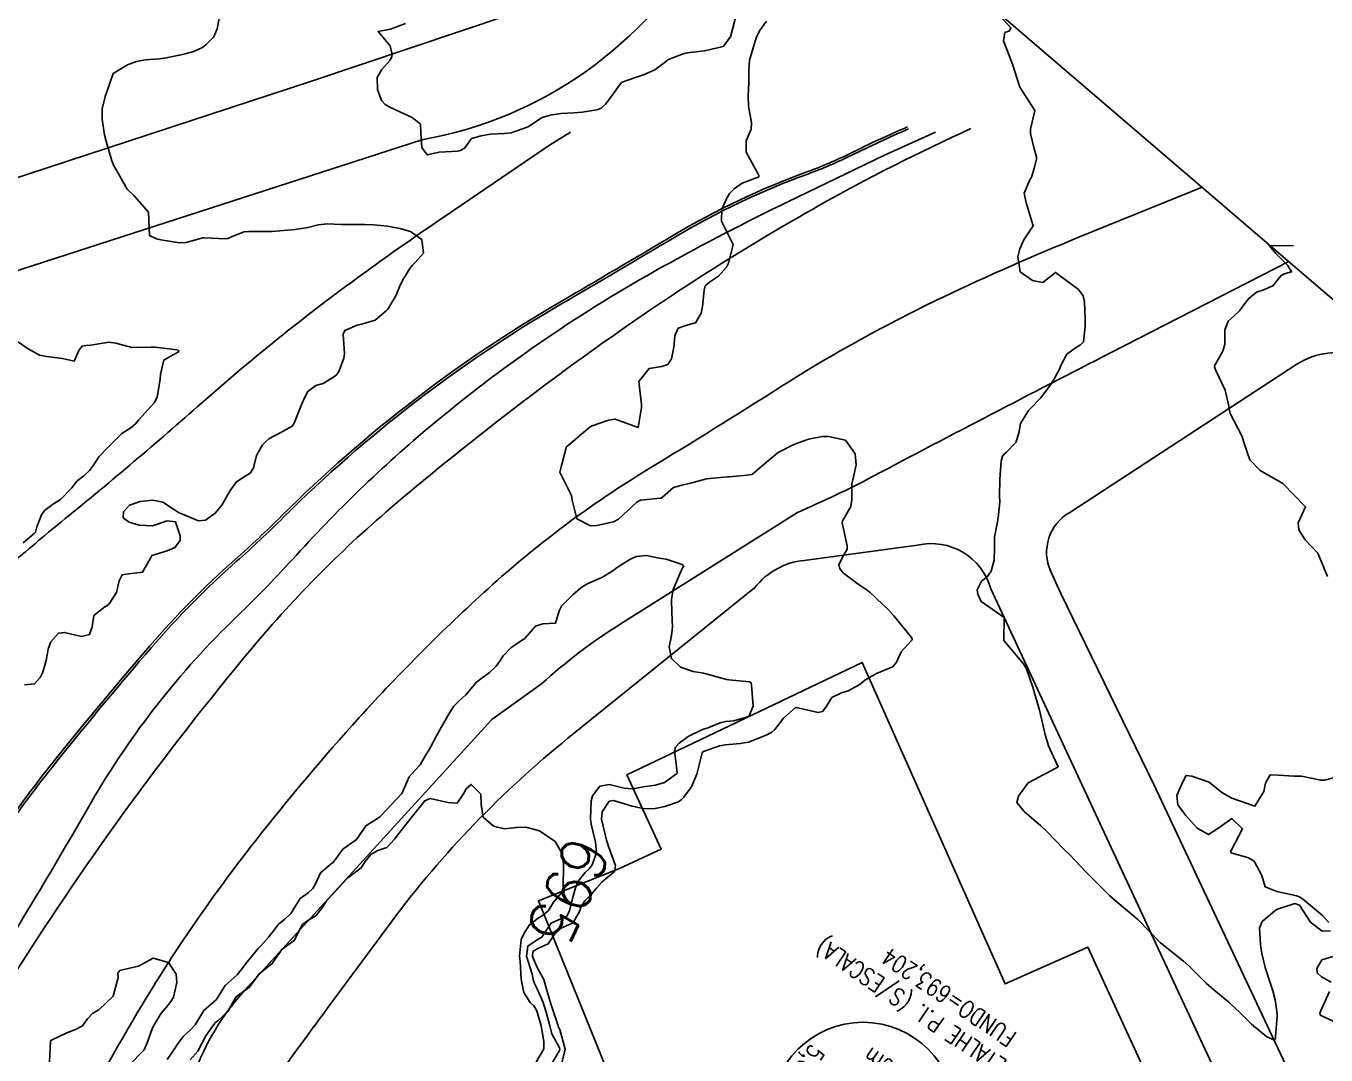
# Model space of a CAD drawing. Header units: metres. Extents: x 286371 to 293043, y 7462578 to 7466404.
# Drawn here: x 289127.1 to 289239.9, y 7464872.8 to 7464962 of the extents above; entities that cross this region are included whole.
import ezdxf
from ezdxf.enums import TextEntityAlignment as Align

# ---------------------------------------------------------------- set-up
doc = ezdxf.new("R2010")
doc.units = ezdxf.units.M
doc.header["$MEASUREMENT"] = 0
doc.linetypes.add('CONTINUO', pattern=[0])
for name, color, linetype in [('Area', 45, 'Continuous'), ('Canteiro', 45, 'Continuous'), ('Cotas', 45, 'Continuous'), ('Curvas de Nivel 1m', 11, 'Continuous'), ('Curvas de Nivel 5m', 15, 'Continuous'), ('Edificações', 30, 'Continuous'), ('TEXTO', 45, 'Continuous'), ('Vias primárias', 230, 'Continuous')]:
    doc.layers.add(name, color=color, linetype=linetype)
doc.styles.add('ROMANS', font='romans', dxfattribs={"height": 0.2})
doc.styles.add('Style-STANDARD', font='STANDARD.shx')

msp = doc.modelspace()

# ---------------------------------------------------------------- linework, layer by layer
at = {"layer": 'Area'}
msp.add_polyline3d([(289098.58, 7465098.65, 691.72), (289105.73, 7465090.31, 693.35), (289110.71, 7465084.67, 693.45), (289116.8, 7465077.33, 693.25), (289130.71, 7465060.47, 699.37), (289132.53, 7465058.15, 699.39), (289133.09, 7465057.45, 691.89), (289135.31, 7465054.43, 692.16), (289139.53, 7465049.91, 692.45), (289142.37, 7465046.32, 692.6), (289145.8, 7465042.02, 692.63), (289146.22, 7465041.53, 692.61), (289153.37, 7465032.41, 700.5), (289159.6, 7465025.83, 698.85), (289160.22, 7465024.98, 698.75), (289161.26, 7465023.73, 695.42), (289175.31, 7465006.43, 692.95), (289184.57, 7464995.34, 693.45), (289197, 7464980.54, 693.29), (289200.05, 7464976.19, 702.16), (289201.81, 7464973.45, 702.81), (289207.93, 7464966.24, 694.51), (289247.26, 7464932.52, 699.83)], dxfattribs=at)
at = {"layer": 'Canteiro'}
for points in [[(289098.18, 7464701.9, 0.027017), (289100, 7464731.8, 0.018919), (289097.6, 7464809.63), (289098.01, 7464817.67, -0.028614), (289098.77, 7464824.63, -0.013156), (289101.61, 7464839.22, -0.029932), (289105.99, 7464854.51, -0.018028), (289110.6, 7464866.24, -0.022449), (289114.31, 7464873.83, -0.010098), (289121.46, 7464886.3, -0.034287), (289129.94, 7464898.45, -0.008331), (289138.01, 7464908.15, -0.034176), (289145.37, 7464915.6, 0.014946), (289149.47, 7464919.44, -0.063965), (289173.52, 7464937.91, 0.002402), (289183.4, 7464943.73, -0.047205), (289194.93, 7464949.2, 0.027512), (289198.74, 7464950.83, -0.012103), (289203.67, 7464953.11)], [(289206, 7464952.84), (289201.59, 7464950.84), (289193.27, 7464946.82, 0.014043), (289182.26, 7464941.11, 0.046369), (289162.76, 7464927.8, 0.035702), (289150.59, 7464916.16, -0.017109), (289145.41, 7464910.82, 0.070326), (289132.79, 7464894.72, -0.00539), (289125.69, 7464882.72, 0.052789), (289119.63, 7464869.85, -0.011819), (289115.78, 7464859.57, 0.041488), (289113.04, 7464850.67, -0.0178), (289110.76, 7464841.8, 0.042766), (289109.08, 7464833.58, -0.007377), (289107.33, 7464820.32, 0.047193), (289106.76, 7464809.19, -0.027376), (289106.69, 7464803.46), (289107.06, 7464744.8), (289106.47, 7464715.92, -0.022904), (289104.09, 7464679.93, 0.015582)]]:
    msp.add_lwpolyline(points, format="xyb", dxfattribs=at)
at = {"layer": 'Curvas de Nivel 1m', "flags": 128}
for points, elevation in [([(289143.87, 7464962.68), (289143.72, 7464961.79), (289143.42, 7464961.11), (289142.72, 7464960.4), (289142.38, 7464960.15), (289141.68, 7464959.82), (289140.93, 7464959.61), (289140.71, 7464959.57), (289139.28, 7464959.28), (289138.7, 7464959.2), (289137.47, 7464959.11), (289136.7, 7464958.97), (289135.93, 7464958.67), (289134.68, 7464957.92), (289134.17, 7464956.42), (289134.01, 7464955.93), (289133.74, 7464954.84), (289133.73, 7464953.94), (289133.95, 7464952.59), (289134.1, 7464951.93), (289134.57, 7464950.34), (289134.75, 7464949.92), (289135, 7464949.48), (289135.91, 7464947.9), (289136.52, 7464947.32), (289137.75, 7464945.88), (289137.81, 7464944.54), (289137.85, 7464943.87), (289138.46, 7464943.57), (289138.83, 7464943.49), (289140.45, 7464943.23), (289141.02, 7464943.26), (289142.46, 7464943.67), (289142.58, 7464943.68), (289144.46, 7464943.59), (289144.63, 7464943.61), (289145, 7464943.77), (289146.04, 7464944.18), (289146.47, 7464944.22), (289147.98, 7464944.21), (289148.47, 7464944.23), (289149.82, 7464944.34), (289150.47, 7464944.4), (289151.58, 7464944.56), (289152.48, 7464944.8), (289153.24, 7464944.88), (289154.48, 7464944.81), (289155.27, 7464944.83), (289156.48, 7464944.83), (289157.26, 7464944.8), (289158.48, 7464944.68), (289159.55, 7464944.48), (289160.47, 7464944.21), (289161.46, 7464943.52), (289161.61, 7464942.35), (289160.88, 7464941.53), (289160.65, 7464941.31), (289160.43, 7464941.02), (289159.86, 7464940.1), (289159.57, 7464939.55), (289159.24, 7464938.71), (289158.57, 7464937.56), (289158.48, 7464937.46), (289158.37, 7464937.35), (289157.4, 7464936.54), (289156.35, 7464936.21), (289155.86, 7464936.1), (289154.78, 7464935.62), (289154.64, 7464935.32), (289154.74, 7464933.62), (289154.7, 7464933.23), (289154.29, 7464932.13), (289154.09, 7464931.82), (289153.89, 7464931.63), (289152.89, 7464931.03), (289152.27, 7464930.87), (289151.58, 7464930.35), (289151.22, 7464929.67), (289150.94, 7464928.98), (289150.42, 7464927.68), (289150.36, 7464927.54), (289150.22, 7464927.33), (289149.16, 7464926.75), (289148.2, 7464926.23), (289147.92, 7464926), (289147.64, 7464925.72), (289147.11, 7464924.8), (289146.87, 7464923.73), (289146.61, 7464923.28), (289146.15, 7464923), (289145.39, 7464922.51), (289144.84, 7464921.76), (289144.11, 7464920.49), (289143.55, 7464919.79), (289142.7, 7464919.19), (289142.09, 7464919.13), (289140.37, 7464919.84), (289140.11, 7464920.02), (289139.01, 7464920.76), (289138.12, 7464920.92), (289137.04, 7464920.81), (289136.11, 7464920.49), (289135.59, 7464919.91), (289135.57, 7464919.39), (289136.09, 7464919.02), (289136.94, 7464918.75), (289138.09, 7464918.69), (289139.36, 7464919.12), (289140.09, 7464919.04), (289140.51, 7464917.84), (289140.49, 7464917.41), (289140.05, 7464916.82), (289139.38, 7464916.52), (289138.05, 7464916.11), (289137.92, 7464915.88), (289137.24, 7464914.67), (289136.02, 7464914.54), (289135.48, 7464914.45), (289135.22, 7464913.92), (289134.99, 7464912.92), (289134.33, 7464911.93), (289134.15, 7464911.75), (289133.97, 7464911.66), (289133, 7464910.91), (289132.88, 7464909.95), (289132.63, 7464909.26), (289131.93, 7464909.1), (289130.47, 7464909.46), (289129.94, 7464909.38), (289129.29, 7464908.65), (289129.05, 7464908.01), (289128.89, 7464907.02), (289128.58, 7464906.01), (289128.35, 7464905.55), (289127.87, 7464904.99), (289127, 7464904.91)], 696), ([(289211.67, 7464962.83), (289212.55, 7464961.88), (289212.43, 7464961.62), (289212.03, 7464961.46), (289211.92, 7464960.75), (289212.69, 7464958.73), (289213.33, 7464956.72), (289214.63, 7464954.7), (289214.24, 7464953.08), (289214.25, 7464952.71), (289214.58, 7464951.38), (289214.78, 7464950.7), (289214.77, 7464950.51), (289214.56, 7464949.69), (289214.33, 7464948.93), (289214.2, 7464948.71), (289213.7, 7464947.54), (289213.86, 7464946.71), (289214.48, 7464944.7), (289213.68, 7464943.5), (289213.33, 7464942.72), (289213.14, 7464942.03), (289213.36, 7464940.72), (289214.41, 7464939.98), (289215.31, 7464939.8), (289216.42, 7464940.67), (289218.4, 7464939.2), (289218.82, 7464938.64), (289218.94, 7464938.09), (289218.98, 7464936.64), (289219, 7464935.99), (289218.85, 7464934.64), (289218.59, 7464934.38), (289218.33, 7464934.24), (289217.4, 7464933.58), (289216.92, 7464932.67), (289216.74, 7464932.22), (289216.28, 7464931.37), (289216, 7464930.95), (289215.81, 7464930.68), (289215.15, 7464929.8), (289214.25, 7464928.87), (289214.16, 7464928.79), (289214.08, 7464928.71), (289213.37, 7464927.57), (289213.25, 7464926.72), (289212.99, 7464925.93), (289212.18, 7464925.07), (289211.99, 7464924.93), (289211.81, 7464924.74), (289211.72, 7464924.3), (289211.58, 7464922.75), (289211.57, 7464921.3), (289211.58, 7464920.75), (289211.46, 7464919.39), (289211.32, 7464918.76), (289211.13, 7464917.7), (289211.14, 7464916.76), (289211.09, 7464915.71), (289210.85, 7464914.76), (289210.5, 7464914.28), (289210.01, 7464913.9), (289209.62, 7464913.16), (289209.67, 7464912.78), (289209.98, 7464912.13), (289211.96, 7464910.74), (289211.93, 7464908.74), (289213.64, 7464906.72), (289213.9, 7464906.3), (289214.46, 7464904.71), (289214.67, 7464903.89), (289215.03, 7464902.7), (289215.41, 7464901.1), (289215.48, 7464900.69), (289215.8, 7464899.62), (289216.25, 7464898.68), (289216.64, 7464897.8), (289215.76, 7464897.32), (289215.34, 7464897.11), (289214.59, 7464896.7), (289214.06, 7464896.4), (289213.74, 7464895.98), (289213.2, 7464895.26), (289213.07, 7464894.72), (289213.71, 7464893.92), (289215.14, 7464892.69), (289215.68, 7464892.19), (289217.15, 7464890.66), (289217.65, 7464890.16), (289219.12, 7464888.63), (289219.62, 7464888.13), (289221.13, 7464886.6), (289221.59, 7464886.2), (289223.56, 7464884.56), (289225.53, 7464882.53), (289227.51, 7464880.95), (289228.01, 7464880.5), (289229.48, 7464879.03), (289230.14, 7464878.46), (289231.46, 7464877.38), (289232.45, 7464876.43), (289233.43, 7464875.49), (289234.75, 7464874.39), (289235.41, 7464874.09), (289235.49, 7464874.3), (289235.5, 7464874.38), (289235.65, 7464876.18), (289235.64, 7464876.38), (289235.46, 7464877.59), (289235.27, 7464878.39), (289235.16, 7464878.71), (289234.59, 7464880.4), (289234.31, 7464881.61), (289234.2, 7464882.4), (289234.12, 7464883.84), (289234.35, 7464884.4), (289235.58, 7464885.42), (289237.17, 7464885.94), (289237.59, 7464885.8), (289238.54, 7464884.33), (289239.55, 7464883.54), (289240.27, 7464883.59)], 694), ([(289237.06, 7464942.98), (289234.94, 7464942.99), (289235.53, 7464942.32), (289236.56, 7464941.27), (289236.9, 7464940.71), (289236.24, 7464940.56), (289235.95, 7464940.38), (289235.28, 7464939.52), (289234.4, 7464939.14), (289233.86, 7464938.95), (289233.18, 7464938.42), (289232.84, 7464937.97), (289232.37, 7464937.35), (289231.9, 7464936.91), (289231.4, 7464936.45), (289231.11, 7464935.68), (289231.1, 7464934.45), (289230.94, 7464933.83), (289230.3, 7464932.72), (289230.21, 7464932.56), (289230.2, 7464932.47), (289230.29, 7464932.23), (289231.12, 7464930.45), (289231.38, 7464929.32), (289231.57, 7464928.44), (289232.22, 7464927.16), (289232.6, 7464926.43), (289232.78, 7464925.84), (289233.28, 7464924.42), (289234.16, 7464923.5), (289236.14, 7464922.37), (289238.11, 7464920.34), (289237.47, 7464918.97), (289237.52, 7464918.35), (289238.07, 7464917.48), (289239.18, 7464916.33), (289240.02, 7464914.31)], 693), ([(289126.32, 7464934.75), (289127.32, 7464934.04), (289128.31, 7464933.49), (289128.94, 7464933.38), (289130.3, 7464933.2), (289131.31, 7464932.97), (289131.75, 7464933.97), (289132, 7464934.28), (289132.32, 7464934.33), (289132.74, 7464934.37), (289134.32, 7464934.61), (289134.92, 7464934.52), (289136.32, 7464934.15), (289138, 7464934.19), (289138.32, 7464934.18), (289140.2, 7464933.95), (289140.32, 7464933.92), (289140.4, 7464933.83), (289140.37, 7464933.78), (289140.31, 7464933.75), (289139.08, 7464933.07), (289138.8, 7464931.86), (289138.76, 7464931.37), (289138.5, 7464929.86), (289138.25, 7464929.37), (289136.93, 7464927.89), (289136.6, 7464927.52), (289136.21, 7464927.2), (289135.43, 7464926.69), (289134.65, 7464925.93), (289134.43, 7464925.69), (289134.19, 7464925.46), (289133.45, 7464924.67), (289132.97, 7464923.95), (289132.63, 7464923.48), (289132.15, 7464923.04), (289131.55, 7464922.56), (289131.1, 7464921.98), (289130.12, 7464920.98), (289129.52, 7464920.59), (289128.73, 7464920.02), (289128.47, 7464919.65), (289128.08, 7464918.62), (289127.96, 7464918.14), (289127.84, 7464918.03), (289126.89, 7464917.22)], 697), ([(289139.37, 7464872.43), (289139.96, 7464873.26), (289140.33, 7464873.83), (289140.78, 7464874.45), (289141.41, 7464875), (289141.81, 7464875.42), (289142.03, 7464875.81), (289142.55, 7464876.68), (289143.45, 7464877.45), (289143.63, 7464877.6), (289143.74, 7464877.78), (289144.41, 7464878.83), (289145.45, 7464879.76), (289145.47, 7464879.77), (289145.48, 7464879.79), (289146.33, 7464880.92), (289147.01, 7464881.73), (289147.24, 7464882.01), (289147.52, 7464882.32), (289148.19, 7464883.05), (289148.7, 7464883.71), (289149.07, 7464884.18), (289149.56, 7464884.56), (289150.13, 7464885.12), (289150.48, 7464885.68), (289150.9, 7464886.37), (289151.59, 7464886.88), (289152.02, 7464887.24), (289152.23, 7464887.66), (289152.66, 7464888.61), (289153.63, 7464889.42), (289153.76, 7464889.51), (289153.85, 7464889.63), (289154.61, 7464890.66), (289155.67, 7464891.41), (289155.78, 7464891.49), (289155.87, 7464891.6), (289156.59, 7464892.69), (289157.7, 7464893.38), (289157.81, 7464893.46), (289157.92, 7464893.57), (289159.73, 7464895.49), (289159.76, 7464895.53), (289160.36, 7464896.92), (289160.87, 7464897.52), (289161.31, 7464897.98), (289161.78, 7464898.77), (289162.06, 7464899.23), (289162.21, 7464899.5), (289162.75, 7464900.55), (289163.27, 7464901.48), (289163.49, 7464901.82), (289163.84, 7464902.43), (289164.24, 7464903.07), (289164.64, 7464903.46), (289165.28, 7464904.04), (289165.87, 7464904.76), (289166.19, 7464905.13), (289166.59, 7464905.43), (289167.33, 7464905.99), (289167.9, 7464906.54), (289168.28, 7464907.04), (289168.52, 7464907.41), (289169.19, 7464908.13), (289169.93, 7464908.63), (289170.39, 7464908.93), (289170.78, 7464909.37), (289171.33, 7464909.99), (289171.96, 7464910.21), (289173.04, 7464910.26), (289173.36, 7464911.33), (289173.58, 7464911.73), (289173.99, 7464912.13), (289174.58, 7464912.73), (289175.26, 7464913.31), (289175.7, 7464913.61), (289176.01, 7464913.76), (289177.08, 7464914.21), (289178.03, 7464914.79), (289178.3, 7464914.99), (289178.67, 7464915.25), (289179.51, 7464915.78), (289180.05, 7464916.03), (289180.96, 7464916.13), (289182.04, 7464915.9), (289182.65, 7464915.8), (289184.04, 7464915.34), (289184.19, 7464915.16), (289184.1, 7464915.09), (289184.03, 7464915), (289183.27, 7464913.18), (289183.12, 7464912.31), (289183.14, 7464911.19), (289183.19, 7464909.95), (289183.1, 7464909.19), (289182.92, 7464908.19), (289183.11, 7464907.19), (289183.89, 7464906.45), (289184.99, 7464906.06), (289185.89, 7464905.91), (289186.52, 7464905.76), (289187.88, 7464905.36), (289188.1, 7464905.33), (289189.88, 7464905.18), (289190.01, 7464905.07), (289190.06, 7464904.89), (289190.2, 7464903.07), (289189.83, 7464902.16), (289188.52, 7464901.79), (289187.82, 7464901.74), (289187.33, 7464901.61), (289186.2, 7464901.14), (289185.89, 7464901.07), (289185.81, 7464901.05), (289184.55, 7464900.42), (289183.79, 7464899.84), (289183.45, 7464899.51), (289183.37, 7464899.18), (289183.61, 7464897.32), (289183.54, 7464897.18), (289182.5, 7464896.44), (289181.74, 7464896.21), (289180.87, 7464896.09), (289179.73, 7464895.9), (289179.02, 7464895.96), (289177.74, 7464896.26), (289176.9, 7464896.11), (289176.26, 7464895.29), (289176.14, 7464894.86), (289176.09, 7464893.29), (289176.15, 7464892.82), (289176.51, 7464891.28), (289176.6, 7464890.33), (289176.24, 7464889.29), (289175.96, 7464888.96), (289175.62, 7464888.65), (289175.03, 7464887.89), (289174.8, 7464887.31), (289174.52, 7464886.38), (289174.27, 7464885.31), (289174.03, 7464884.86), (289173.56, 7464884.65), (289172.67, 7464884.23), (289172.08, 7464883.35), (289171.87, 7464883.02), (289171.54, 7464882.85), (289170.65, 7464882.25), (289170.55, 7464881.37), (289171.02, 7464879.83), (289171.13, 7464879.36), (289171.2, 7464879.08), (289171.47, 7464878.56), (289171.97, 7464877.35), (289172.25, 7464876.54), (289172.55, 7464875.34), (289172.73, 7464874.66), (289173.4, 7464873.43), (289173.43, 7464873.32), (289173.39, 7464873.2), (289172.29, 7464871.35)], 696), ([(289240.13, 7464884.31), (289239.57, 7464884.92), (289237.84, 7464886.34), (289237.6, 7464886.5), (289237.35, 7464886.6), (289235.6, 7464887), (289234.61, 7464887.39), (289234.3, 7464888.39), (289233.64, 7464889.63), (289233.16, 7464889.92), (289231.65, 7464890.34), (289231.6, 7464890.45), (289231.66, 7464890.54), (289232.65, 7464892.42), (289231.7, 7464893.33), (289230.5, 7464892.46), (289229.68, 7464891.92), (289228.7, 7464892.49), (289227.7, 7464893.62), (289227.04, 7464894.51), (289226.94, 7464895.31), (289227.46, 7464896.51), (289227.75, 7464897.05), (289228.25, 7464897), (289229.74, 7464896.46), (289230.84, 7464895.56), (289231.72, 7464895.07), (289233.71, 7464894.4), (289234.48, 7464895.65), (289234.63, 7464896.39), (289235.04, 7464897.1), (289235.75, 7464897.08), (289237.11, 7464897), (289237.75, 7464896.99), (289239.43, 7464896.64), (289239.75, 7464896.63), (289241.07, 7464896.98)], 694), ([(289141.37, 7464872.39), (289142.04, 7464873.15), (289142.37, 7464873.8), (289142.74, 7464874.46), (289143.42, 7464875.45), (289143.57, 7464875.63), (289143.78, 7464875.78), (289144.64, 7464876.57), (289145.3, 7464877.76), (289145.36, 7464877.85), (289145.46, 7464877.93), (289146.52, 7464878.69), (289147.26, 7464879.73), (289147.35, 7464879.86), (289147.49, 7464879.97), (289148.47, 7464880.74), (289149.15, 7464881.7), (289149.3, 7464881.92), (289149.52, 7464882.09), (289150.43, 7464882.78), (289150.86, 7464883.67), (289151.1, 7464884.12), (289151.56, 7464884.48), (289152.31, 7464884.91), (289152.86, 7464885.65), (289153.14, 7464886.08), (289153.59, 7464886.62), (289154.1, 7464887.12), (289154.52, 7464887.62), (289155.04, 7464888.18), (289155.62, 7464888.62), (289156.2, 7464889.03), (289156.56, 7464889.59), (289157.04, 7464890.19), (289157.65, 7464890.53), (289158.42, 7464890.8), (289159.13, 7464891.55), (289159.35, 7464891.87), (289159.68, 7464892.28), (289160.65, 7464893.53), (289161.72, 7464894.85), (289162.17, 7464895.06), (289163.71, 7464894.71), (289164.53, 7464894.64), (289165.06, 7464895.45), (289165.3, 7464895.88), (289165.74, 7464896.27), (289166.58, 7464895.43), (289166.62, 7464894.52), (289166.79, 7464893.43), (289167.68, 7464892.65), (289168.64, 7464892.43), (289169.68, 7464892.55), (289170.47, 7464892.58), (289171.68, 7464892.26), (289173.02, 7464891.33), (289173.65, 7464890.22), (289173.75, 7464889.32), (289173.75, 7464889.21), (289173.71, 7464887.32), (289173.7, 7464887.23), (289173.6, 7464886.89), (289172.87, 7464886.05), (289172.44, 7464885.34), (289171.98, 7464884.94), (289171.56, 7464884.67), (289170.81, 7464884.11), (289170.35, 7464883.37), (289170.09, 7464882.82), (289169.93, 7464881.38), (289169.98, 7464880.91), (289170.09, 7464879.38), (289170.32, 7464878.23), (289170.87, 7464877.37), (289171.16, 7464877.07), (289171.44, 7464876.63), (289171.82, 7464875.35), (289172.05, 7464873.99), (289172.04, 7464873.35), (289171.38, 7464872.18)], 697), ([(289240.48, 7464881.34), (289239.52, 7464881.05), (289239.09, 7464880.32), (289239.1, 7464879.93), (289239.49, 7464879.6), (289240.32, 7464879.14)], 694), ([(289240.17, 7464878.31), (289239.45, 7464876.73), (289239.34, 7464876.43), (289239.38, 7464876.33), (289239.44, 7464876.25), (289239.58, 7464876.18), (289241.42, 7464875.31)], 694)]:
    msp.add_lwpolyline(points, dxfattribs=dict(at, elevation=elevation))
at = {"layer": 'Curvas de Nivel 5m', "elevation": 695, "flags": 128}
for points in [[(289160.04, 7464962.24), (289158.74, 7464961.76), (289158.56, 7464961.74), (289157.67, 7464961.57), (289158.72, 7464960.33), (289158.88, 7464959.55), (289158.85, 7464959.4), (289158.7, 7464959.08), (289157.99, 7464958.26), (289157.59, 7464957.57), (289157.62, 7464956.54), (289157.95, 7464955.57), (289158.29, 7464955.22), (289158.64, 7464955.02), (289159.61, 7464954.56), (289160.62, 7464954.1), (289161.34, 7464953.51), (289161.37, 7464952.75), (289161.47, 7464951.51), (289161.93, 7464950.86), (289162.58, 7464951.02), (289162.96, 7464951.11), (289164.58, 7464951.19), (289164.81, 7464951.23), (289165.2, 7464951.46), (289165.78, 7464952.27), (289166.6, 7464952.5), (289167.38, 7464952.65), (289168.6, 7464952.71), (289169.22, 7464952.78), (289170.61, 7464953.27), (289170.69, 7464953.3), (289170.8, 7464953.37), (289171.9, 7464954.09), (289172.63, 7464954.3), (289173.52, 7464954.44), (289174.63, 7464954.51), (289175.37, 7464954.57), (289176.64, 7464954.77), (289177.02, 7464954.9), (289177.4, 7464955.27), (289177.94, 7464955.97), (289178.67, 7464957), (289178.79, 7464957.13), (289179.06, 7464957.25), (289180.25, 7464957.66), (289180.68, 7464957.8), (289181.67, 7464958.23), (289182.7, 7464959.01), (289182.8, 7464959.09), (289182.99, 7464959.19), (289184.22, 7464959.66), (289184.71, 7464959.73), (289185.97, 7464959.89), (289186.72, 7464960.06), (289187.59, 7464960.25), (289188.22, 7464961.11), (289188.76, 7464963.09)], [(289191.36, 7464962.46), (289190.74, 7464961.63), (289190.5, 7464961.07), (289190.37, 7464960.71), (289189.89, 7464959.08), (289189.82, 7464958.21), (289189.83, 7464957.09), (289189.76, 7464955.98), (289189.78, 7464955.09), (289190.04, 7464953.67), (289190.02, 7464953.08), (289189.6, 7464952.09), (289189.58, 7464951.09), (289190.56, 7464949.29), (289190.69, 7464949.07), (289190.68, 7464948.95), (289190.55, 7464948.89), (289189.24, 7464948.4), (289188.54, 7464947.92), (289188.14, 7464947.5), (289187.92, 7464947.11), (289187.49, 7464946.14), (289187.45, 7464945.12), (289188.45, 7464943.1), (289188.07, 7464941.47), (289187.89, 7464941.11), (289187.19, 7464940.34), (289186.4, 7464939.81), (289186.03, 7464939.5), (289185.95, 7464939.14), (289185.8, 7464937.71), (289185.7, 7464937.14), (289185.2, 7464936.3), (289184.35, 7464936.06), (289183.69, 7464935.83), (289183.4, 7464935.18), (289183.32, 7464934.18), (289183.11, 7464933.18), (289182.79, 7464932.69), (289182.29, 7464932.52), (289181.17, 7464932.34), (289180.27, 7464931.22), (289180.52, 7464929.22), (289180.51, 7464928.95), (289180.21, 7464927.22), (289178.22, 7464927.95), (289177.64, 7464927.85), (289176.22, 7464927.37), (289176.07, 7464927.29), (289174.19, 7464925.7), (289173.99, 7464925.53), (289173.95, 7464925.33), (289173.57, 7464923.93), (289173.43, 7464923.34), (289174.13, 7464921.95), (289174.45, 7464921.32), (289174.5, 7464920.93), (289174.91, 7464919.31), (289176.09, 7464918.7), (289176.65, 7464918.72), (289178.09, 7464919.04), (289178.53, 7464919.26), (289180.12, 7464920.76), (289180.43, 7464920.91), (289182.12, 7464921.08), (289182.21, 7464921.1), (289182.33, 7464921.19), (289183.3, 7464922.01), (289184.14, 7464922.25), (289184.87, 7464922.43), (289186.15, 7464922.78), (289187.98, 7464922.94), (289188.15, 7464922.94), (289189.64, 7464923.08), (289190.08, 7464923.15), (289190.16, 7464923.19), (289191.17, 7464924.06), (289192.18, 7464924.92), (289192.25, 7464924.97), (289192.37, 7464925.04), (289193.54, 7464925.67), (289194.2, 7464925.93), (289195, 7464926.2), (289196.21, 7464926.43), (289196.74, 7464926.44), (289198.2, 7464926.12), (289199.03, 7464924.94), (289199.12, 7464923.99), (289198.89, 7464922.94), (289198.76, 7464922.33), (289198.74, 7464920.95), (289198.68, 7464920.38), (289198.1, 7464919.36), (289197.94, 7464919.12), (289197.91, 7464918.96), (289198.08, 7464918.17), (289198.36, 7464916.95), (289198.34, 7464916.66), (289198.04, 7464916.11), (289197.64, 7464915.35), (289197.71, 7464914.96), (289198.02, 7464914.6), (289199.3, 7464913.64), (289200, 7464913.17), (289200.33, 7464912.92), (289201.97, 7464911.38), (289202.41, 7464910.89), (289203.94, 7464909), (289204, 7464908.86), (289203.99, 7464908.81), (289203.93, 7464908.75), (289203.03, 7464907.76), (289202.62, 7464906.88), (289202.31, 7464906.47), (289201.89, 7464906.29), (289200.9, 7464905.9), (289199.88, 7464905.31), (289199.68, 7464905.13), (289199.45, 7464904.93), (289198.43, 7464904.38), (289197.86, 7464904.21), (289197.03, 7464903.8), (289196.5, 7464902.97), (289196.22, 7464902.6), (289195.84, 7464902.5), (289193.93, 7464902.93), (289193.84, 7464902.92), (289192.83, 7464902.03), (289192.07, 7464901.04), (289191.81, 7464900.81), (289191.31, 7464900.55), (289189.8, 7464899.94), (289189.08, 7464899.81), (289187.79, 7464899.72), (289187.29, 7464899.62), (289185.88, 7464899.14), (289185.83, 7464899.1), (289185.78, 7464899.01), (289185.39, 7464897.52), (289185.3, 7464897.15), (289184.84, 7464896.06), (289184.17, 7464895.17), (289183.96, 7464894.93), (289183.72, 7464894.75), (289182.54, 7464894.36), (289181.71, 7464894.19), (289180.78, 7464894.15), (289179.71, 7464894.38), (289178.09, 7464894.89), (289177.72, 7464894.82), (289177.09, 7464893.89), (289177.05, 7464893.27), (289177.49, 7464891.45), (289177.53, 7464891.27), (289177.66, 7464890.88), (289178.27, 7464889.25), (289178.18, 7464888.71), (289177.62, 7464888.25), (289177.08, 7464887.81), (289176.62, 7464887.28), (289176.16, 7464886.73), (289175.59, 7464886.18), (289175.25, 7464885.63), (289175.15, 7464885.3), (289174.6, 7464884.27), (289173.55, 7464883.82), (289173.2, 7464883.67), (289172.99, 7464883.33), (289172.43, 7464882.45), (289171.52, 7464882.05), (289171.1, 7464881.78), (289171.06, 7464881.36), (289171.5, 7464880.34), (289172.03, 7464879.35), (289172.28, 7464878.53), (289172.62, 7464877.34), (289173.24, 7464875.51), (289173.29, 7464875.33), (289173.32, 7464875.22), (289173.42, 7464875.02), (289173.9, 7464873.32), (289173.44, 7464871.41)], [(289136.04, 7464871.9), (289137.38, 7464873.25), (289137.65, 7464873.87), (289138.11, 7464875.17), (289138.5, 7464875.86), (289138.85, 7464876.44), (289139.44, 7464877.11), (289139.76, 7464877.53), (289139.93, 7464877.84), (289140.2, 7464879.11), (289140.16, 7464879.83), (289139.5, 7464880.84), (289138.16, 7464881.22), (289137.51, 7464880.87), (289136.89, 7464880.5), (289135.5, 7464880.21), (289135.27, 7464880.13), (289135.1, 7464879.91), (289135.11, 7464879.53), (289134.68, 7464877.92), (289133.44, 7464876.74), (289132.93, 7464876.45), (289132.47, 7464875.96), (289132.04, 7464875.34), (289131.41, 7464875.01), (289130.66, 7464874.74), (289129.4, 7464874.14), (289129.31, 7464874.09), (289129.26, 7464874.01), (289129.17, 7464872.21)]]:
    msp.add_lwpolyline(points, dxfattribs=at)
at = {"layer": 'Edificações'}
msp.add_lwpolyline([(289179.56, 7464866.47), (289171.57, 7464886.17), (289178.61, 7464888.98), (289182.22, 7464890.66), (289179.25, 7464897.11), (289199.66, 7464906.84), (289212.04, 7464878.98), (289219.22, 7464882.17), (289231, 7464856.62)], dxfattribs=at)
at = {"layer": 'TEXTO', "linetype": 'CONTINUO'}
msp.add_circle((289199.73, 7464867.65), 8, dxfattribs=at)
at = {"layer": 'Vias primárias'}
msp.add_lwpolyline([(289077.93, 7465006.68), (289108, 7464945.78), (289111.22, 7464943.94), (289151.88, 7464957.26), (289173.33, 7464964.48)], dxfattribs=at)
for points in [[(289161.47, 7464952.17, 0.224726), (289186.08, 7464969.62, 2.768638)], [(289174.35, 7464952.84), (289172.54, 7464951.71), (289162.77, 7464945.06, 0.007002), (289156.68, 7464940.79, 0.024454), (289142.35, 7464929.33, -0.010232), (289130.54, 7464919.32, 0.006265), (289125.94, 7464915.48, -0.067221), (289121.21, 7464912.43, 0.03215), (289115.59, 7464909.33, -0.076863), (289112.17, 7464907.83), (289096.12, 7464902.26), (289073.62, 7464895.1), (289042.39, 7464884.23, -0.166435), (289035.96, 7464884.19, -0.27919), (289031.99, 7464888.89), (289026.11, 7464908.19), (289030.62, 7464909.47), (289057.6, 7464918.42), (289081.42, 7464926.29), (289161.47, 7464952.17)], [(289229.13, 7464948.06), (289225.93, 7464946.75), (289218.51, 7464943.74, 0.014726), (289206.67, 7464938.53, 0.030528), (289192.58, 7464930.74, -0.00514), (289181.04, 7464923.57, 0.04782), (289167.2, 7464913.24, 0.024573), (289156.03, 7464902.07, 0.017811), (289147.05, 7464891.41, 0.018223), (289140.76, 7464882.77, 0.011114), (289137.64, 7464877.88, 0.019673), (289131.17, 7464866.27, 0.038366), (289128.32, 7464859.37, -0.011277), (289124.91, 7464849.68, 0.058987), (289119.9, 7464829.42, -0.009875), (289118.59, 7464820.43, 0.06011), (289117.32, 7464791.56), (289117.5, 7464735.81, -0.027715), (289114.42, 7464676.83, 0.001826)], [(289210.8, 7464913.22, 0.402564), (289204.45, 7464917.02), (289194.61, 7464915.7, 0.206946), (289190.32, 7464913.31), (289174.13, 7464900.27, 0.063131), (289158.89, 7464884.45, 0.002481), (289148.31, 7464870.1, 0.155273), (289145.96, 7464863.07), (289176.12, 7464798.88), (289185.89, 7464777.51), (289187.35, 7464774.44), (289188.07, 7464773.07, 0.379274), (289189.43, 7464772.56), (289195.98, 7464775.24), (289208.55, 7464780.2), (289222, 7464785.33), (289238.04, 7464792.1), (289259.48, 7464801.08, 0.249089), (289261.51, 7464803.57, -4.208467)], [(289210.8, 7464913.22), (289250.27, 7464828.43), (289261.51, 7464803.57, 0.110863)]]:
    msp.add_lwpolyline(points, format="xyb", dxfattribs=at)
for points, elevation in [([(289097.98, 7464701.92, 0.027017), (289099.8, 7464731.8, 0.018922), (289097.4, 7464809.63), (289097.81, 7464817.68, -0.028614), (289098.58, 7464824.67, -0.013156), (289101.42, 7464839.26, -0.029932), (289105.8, 7464854.58, -0.018028), (289110.41, 7464866.32, -0.022449), (289114.13, 7464873.92, -0.010098), (289121.28, 7464886.4, -0.034287), (289129.78, 7464898.58, -0.008331), (289137.86, 7464908.28, -0.034176), (289145.24, 7464915.75, 0.014946), (289149.33, 7464919.58, -0.063965), (289173.42, 7464938.09, 0.002402), (289183.29, 7464943.9, -0.047205), (289194.86, 7464949.38, 0.027512), (289198.66, 7464951.01, -0.012103), (289203.59, 7464953.29, -0.207881)], 701.57), ([(289107.38, 7464808.1), (289107.83, 7464819.19), (289108.96, 7464828.41, -0.02852), (289111.1, 7464840.27, -0.000383), (289113.35, 7464849.6, -0.03879), (289118.27, 7464864.73, -0.042115), (289125.69, 7464879.12, -0.033869), (289146.72, 7464908.07, -0.043284), (289159.18, 7464920.6, -0.02338), (289179.22, 7464936, -0.02394), (289195.81, 7464946.41, -0.021683), (289209.08, 7464953.14, 0.363178)], 697.38), ([(289236.66, 7464941.61), (289221.2, 7464933.7, 0.00324), (289200.56, 7464922.97, -0.019954), (289194.04, 7464919.86), (289178.67, 7464910.18, 0.044692), (289171.85, 7464904.99), (289167.53, 7464901.89), (289146.09, 7464878.41, 0.198952), (289140.42, 7464862.73, 0.144738), (289141.89, 7464858.48), (289146.94, 7464849.36), (289179.22, 7464779.94), (289180.7, 7464776.5), (289182.4, 7464772.8)], 698.39), ([(289306.06, 7464904.97), (289321.62, 7464871.81), (289338.08, 7464837.8), (289338.95, 7464835.99, -0.398863), (289337.61, 7464831.78), (289320.26, 7464823.9), (289294.5, 7464813.08), (289279.87, 7464807.02), (289275.57, 7464805.05), (289273.29, 7464804, -0.429126), (289265.8, 7464806.99), (289252.23, 7464839.39), (289239.14, 7464866.09), (289224.94, 7464896.28), (289216.84, 7464912.89), (289216, 7464914.75, -0.385063), (289217.65, 7464919.86), (289237.36, 7464932.7, -0.230907), (289242.87, 7464933.38, 0.206542), (289245.98, 7464933.62, -0.932159)], 691.29)]:
    msp.add_lwpolyline(points, format="xyb", dxfattribs=dict(at, elevation=elevation))

# ---------------------------------------------------------------- texts
at = {"layer": 'Cotas', "style": 'Style-STANDARD'}
msp.add_text('695', height=4, rotation=245.1476, dxfattribs=at).set_placement((289174.18, 7464887.03, 695), align=Align.MIDDLE_CENTER)
at = {"layer": 'TEXTO', "style": 'ROMANS', "width": 0.8}
for s, rotation, p in [('DETALHE P.I. (S/ESCALA)', 146, (289213.2, 7464871.66)), ('FUNDO=693,204', 146, (289213.14, 7464874.68)), ('5,00m', 236, (289195.23, 7464873.85)), ('36,90m', 146, (289205.51, 7464870.11))]:
    msp.add_text(s, height=1.5, rotation=rotation, dxfattribs=at).set_placement(p)

doc.saveas('drawing.dxf')
